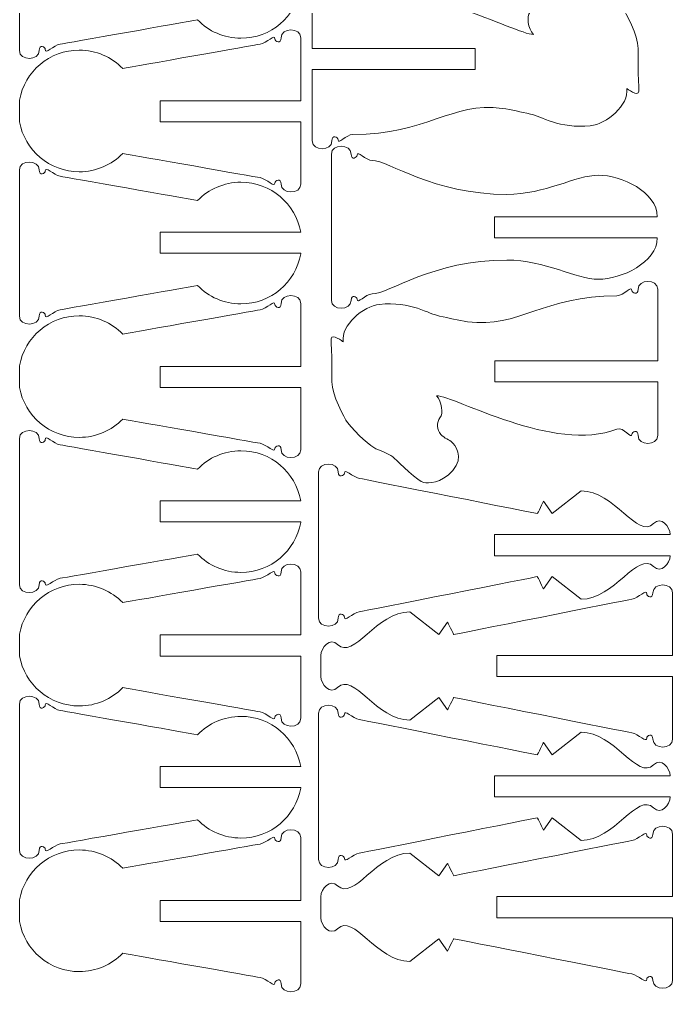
# Model space of a CAD drawing. Header units: millimetres. Extents: x -309 to 329, y -207 to 243.
# Drawn here: x 98.9 to 191.8, y -168.7 to -30.1 of the extents above; entities that cross this region are included whole.
import ezdxf

# ---------------------------------------------------------------- set-up
doc = ezdxf.new("R2010")
doc.units = ezdxf.units.MM
doc.header["$MEASUREMENT"] = 0
doc.layers.add('layer 1', color=7, linetype='Continuous')

msp = doc.modelspace()

# ---------------------------------------------------------------- linework, layer by layer
at = {"layer": 'layer 1', "lineweight": 9}
for points, knots in [([(98.8787, -34.557), (98.8787, -34.557), (98.8787, -13.7582), (98.8787, -13.7582), (98.8787, -13.7582), (98.8787, -12.2589), (101.6802, -12.2837), (101.6802, -13.7582), (101.6802, -13.7582), (101.6802, -14.7318), (102.5477, -14.2419), (102.5477, -13.9381), (102.5477, -13.9381), (102.5477, -13.134), (103.7156, -14.5065), (104.6754, -14.676), (104.6754, -14.676), (105.578, -14.8345), (122.3529, -17.7911), (124.205, -18.1156), (124.205, -18.1156), (125.7711, -16.5102), (127.9587, -15.5152), (130.3786, -15.5152), (130.3786, -15.5152), (134.6257, -15.5152), (138.1535, -18.5738), (138.8804, -22.6094), (138.8804, -22.6094), (138.8804, -22.6094), (118.8816, -22.6094), (118.8816, -22.6094), (118.8816, -22.6094), (118.8816, -22.6094), (118.8816, -25.6073), (118.8816, -25.6073), (118.8816, -25.6073), (118.8816, -25.6073), (138.8804, -25.6073), (138.8804, -25.6073), (138.8804, -25.6073), (138.8804, -25.6073), (138.8804, -25.7058), (138.8804, -25.7058), (138.8804, -25.7058), (138.1535, -29.7414), (134.6257, -32.8), (130.3786, -32.8), (130.3786, -32.8), (127.9587, -32.8), (125.7711, -31.8057), (124.205, -30.2003), (124.205, -30.2003), (122.3529, -30.5248), (105.578, -33.4814), (104.6713, -33.6399), (104.6713, -33.6399), (103.7156, -33.8094), (102.5477, -35.1812), (102.5477, -34.3771), (102.5477, -34.3771), (102.5477, -34.074), (101.6802, -33.5834), (101.6802, -34.557), (101.6802, -34.557), (101.6802, -36.0315), (98.8787, -36.0563), (98.8787, -34.557)], [0, 0, 0, 0, 0.05555556, 0.05555556, 0.05555556, 0.05555556, 0.11111111, 0.11111111, 0.11111111, 0.11111111, 0.16666667, 0.16666667, 0.16666667, 0.16666667, 0.22222222, 0.22222222, 0.22222222, 0.22222222, 0.27777778, 0.27777778, 0.27777778, 0.27777778, 0.33333333, 0.33333333, 0.33333333, 0.33333333, 0.38888889, 0.38888889, 0.38888889, 0.38888889, 0.44444444, 0.44444444, 0.44444444, 0.44444444, 0.5, 0.5, 0.5, 0.5, 0.55555556, 0.55555556, 0.55555556, 0.55555556, 0.61111111, 0.61111111, 0.61111111, 0.61111111, 0.66666667, 0.66666667, 0.66666667, 0.66666667, 0.72222222, 0.72222222, 0.72222222, 0.72222222, 0.77777778, 0.77777778, 0.77777778, 0.77777778, 0.83333333, 0.83333333, 0.83333333, 0.83333333, 0.88888889, 0.88888889, 0.88888889, 0.88888889, 1, 1, 1, 1]), ([(140.5171, -47.3979), (140.5171, -47.3979), (140.5171, -37.2452), (140.5171, -37.2452), (140.5171, -37.2452), (140.5171, -37.2452), (163.6909, -37.2452), (163.6909, -37.2452), (163.6909, -37.2452), (163.6909, -37.2452), (163.6909, -34.2466), (163.6909, -34.2466), (163.6909, -34.2466), (163.6909, -34.2466), (140.5171, -34.2466), (140.5171, -34.2466), (140.5171, -34.2466), (140.5171, -34.2466), (140.5171, -26.5985), (140.5171, -26.5985), (140.5171, -26.5985), (140.5171, -25.0991), (143.3146, -25.1233), (143.3146, -26.5985), (143.3146, -26.5985), (143.3146, -27.572), (144.1858, -27.0849), (144.1858, -26.7783), (144.1858, -26.7783), (144.1858, -25.9735), (145.3747, -27.8821), (146.3097, -27.5155), (146.3097, -27.5155), (155.2174, -24.0229), (169.3636, -32.2601), (171.9743, -32.2601), (171.9743, -32.2601), (171.1909, -31.4175), (170.9652, -29.6777), (171.4803, -29.1244), (171.4803, -29.1244), (171.9919, -28.5704), (171.9037, -27.3391), (171.378, -26.7748), (171.378, -26.7748), (170.856, -26.2064), (170.0799, -25.9666), (169.7729, -25.66), (169.7729, -25.66), (169.4659, -25.3527), (167.9101, -23.5502), (169.6706, -21.6237), (169.6706, -21.6237), (171.4345, -19.6979), (173.1136, -19.8213), (173.7909, -19.9239), (173.7909, -19.9239), (174.4648, -20.0259), (177.3752, -22.7703), (177.9292, -23.3635), (177.9292, -23.3635), (178.4793, -23.9595), (179.9363, -24.4322), (180.5926, -24.7181), (180.5926, -24.7181), (181.2489, -25.0034), (183.3938, -26.8169), (184.6144, -28.4464), (184.6144, -28.4464), (185.1115, -29.1134), (186.8616, -32.4152), (186.8616, -34.2466), (186.8616, -34.2466), (186.8616, -34.2466), (186.8616, -37.2452), (186.8616, -37.2452), (186.8616, -37.2452), (186.8616, -38.0389), (186.9884, -40.1025), (186.9708, -40.3354), (186.9708, -40.3354), (186.8967, -41.2029), (185.2493, -39.9296), (185.2493, -39.9296), (185.2493, -39.9296), (185.5773, -42.3074), (182.3954, -44.9953), (180.06, -45.2461), (180.06, -45.2461), (175.7102, -45.7187), (172.9513, -43.8529), (171.5475, -43.5738), (171.5475, -43.5738), (170.1432, -43.2955), (168.9261, -42.9599), (167.547, -42.7766), (167.547, -42.7766), (160.2727, -41.8168), (156.7873, -46.4808), (146.3097, -46.4808), (146.3097, -46.4808), (145.3079, -46.4808), (144.1858, -48.0221), (144.1858, -47.218), (144.1858, -47.218), (144.1858, -46.9114), (143.3146, -46.4243), (143.3146, -47.3979), (143.3146, -47.3979), (143.3146, -48.8724), (140.5171, -48.8972), (140.5171, -47.3979)], [0, 0, 0, 0, 0.03448276, 0.03448276, 0.03448276, 0.03448276, 0.06896552, 0.06896552, 0.06896552, 0.06896552, 0.10344828, 0.10344828, 0.10344828, 0.10344828, 0.13793103, 0.13793103, 0.13793103, 0.13793103, 0.17241379, 0.17241379, 0.17241379, 0.17241379, 0.20689655, 0.20689655, 0.20689655, 0.20689655, 0.24137931, 0.24137931, 0.24137931, 0.24137931, 0.27586207, 0.27586207, 0.27586207, 0.27586207, 0.31034483, 0.31034483, 0.31034483, 0.31034483, 0.34482759, 0.34482759, 0.34482759, 0.34482759, 0.37931034, 0.37931034, 0.37931034, 0.37931034, 0.4137931, 0.4137931, 0.4137931, 0.4137931, 0.44827586, 0.44827586, 0.44827586, 0.44827586, 0.48275862, 0.48275862, 0.48275862, 0.48275862, 0.51724138, 0.51724138, 0.51724138, 0.51724138, 0.55172414, 0.55172414, 0.55172414, 0.55172414, 0.5862069, 0.5862069, 0.5862069, 0.5862069, 0.62068966, 0.62068966, 0.62068966, 0.62068966, 0.65517241, 0.65517241, 0.65517241, 0.65517241, 0.68965517, 0.68965517, 0.68965517, 0.68965517, 0.72413793, 0.72413793, 0.72413793, 0.72413793, 0.75862069, 0.75862069, 0.75862069, 0.75862069, 0.79310345, 0.79310345, 0.79310345, 0.79310345, 0.82758621, 0.82758621, 0.82758621, 0.82758621, 0.86206897, 0.86206897, 0.86206897, 0.86206897, 0.89655172, 0.89655172, 0.89655172, 0.89655172, 0.93103448, 0.93103448, 0.93103448, 0.93103448, 1, 1, 1, 1]), ([(138.8804, -32.7345), (138.8804, -32.7345), (138.8804, -41.6849), (138.8804, -41.6849), (138.8804, -41.6849), (138.8804, -41.6849), (118.8782, -41.6849), (118.8782, -41.6849), (118.8782, -41.6849), (118.8782, -41.6849), (118.8782, -44.6835), (118.8782, -44.6835), (118.8782, -44.6835), (118.8782, -44.6835), (138.8804, -44.6835), (138.8804, -44.6835), (138.8804, -44.6835), (138.8804, -44.6835), (138.8804, -53.5346), (138.8804, -53.5346), (138.8804, -53.5346), (138.8804, -55.0339), (136.0795, -55.0091), (136.0795, -53.5346), (136.0795, -53.5346), (136.0795, -52.561), (135.2117, -53.0509), (135.2117, -53.3548), (135.2117, -53.3548), (135.2117, -54.1589), (134.0438, -52.7863), (133.0844, -52.6168), (133.0844, -52.6168), (132.1814, -52.4584), (115.4065, -49.5018), (113.5545, -49.1773), (113.5545, -49.1773), (111.9883, -50.7827), (109.801, -51.7776), (107.3808, -51.7776), (107.3808, -51.7776), (103.1334, -51.7776), (99.6056, -48.7191), (98.879, -44.6835), (98.879, -44.6835), (98.879, -44.6835), (98.879, -41.5856), (98.879, -41.5856), (98.879, -41.5856), (99.6056, -37.5501), (103.1334, -34.4915), (107.3808, -34.4915), (107.3808, -34.4915), (109.801, -34.4915), (111.9883, -35.4865), (113.5545, -37.0912), (113.5545, -37.0912), (115.4065, -36.7667), (132.1814, -33.8108), (133.0878, -33.6516), (133.0878, -33.6516), (134.0438, -33.4828), (135.2117, -32.1103), (135.2117, -32.9143), (135.2117, -32.9143), (135.2117, -33.2182), (136.0795, -33.7081), (136.0795, -32.7345), (136.0795, -32.7345), (136.0795, -31.26), (138.8804, -31.2352), (138.8804, -32.7345)], [0, 0, 0, 0, 0.05263158, 0.05263158, 0.05263158, 0.05263158, 0.10526316, 0.10526316, 0.10526316, 0.10526316, 0.15789474, 0.15789474, 0.15789474, 0.15789474, 0.21052632, 0.21052632, 0.21052632, 0.21052632, 0.26315789, 0.26315789, 0.26315789, 0.26315789, 0.31578947, 0.31578947, 0.31578947, 0.31578947, 0.36842105, 0.36842105, 0.36842105, 0.36842105, 0.42105263, 0.42105263, 0.42105263, 0.42105263, 0.47368421, 0.47368421, 0.47368421, 0.47368421, 0.52631579, 0.52631579, 0.52631579, 0.52631579, 0.57894737, 0.57894737, 0.57894737, 0.57894737, 0.63157895, 0.63157895, 0.63157895, 0.63157895, 0.68421053, 0.68421053, 0.68421053, 0.68421053, 0.73684211, 0.73684211, 0.73684211, 0.73684211, 0.78947368, 0.78947368, 0.78947368, 0.78947368, 0.84210526, 0.84210526, 0.84210526, 0.84210526, 0.89473684, 0.89473684, 0.89473684, 0.89473684, 1, 1, 1, 1]), ([(143.2439, -70.0601), (143.2439, -70.0601), (143.2439, -49.2606), (143.2439, -49.2606), (143.2439, -49.2606), (143.2439, -47.7613), (146.0414, -47.7861), (146.0414, -49.2606), (146.0414, -49.2606), (146.0414, -50.2342), (146.913, -49.7471), (146.913, -49.4405), (146.913, -49.4405), (146.913, -48.6364), (148.1336, -50.1777), (149.0365, -50.1777), (149.0365, -50.1777), (151.446, -50.1777), (157.609, -55.0002), (168.203, -55.0002), (168.203, -55.0002), (173.6145, -55.0002), (177.9994, -52.2661), (181.2309, -52.2661), (181.2309, -52.2661), (184.4307, -52.2661), (189.585, -54.6295), (189.585, -58.1614), (189.585, -58.1614), (189.585, -58.1614), (166.4143, -58.1614), (166.4143, -58.1614), (166.4143, -58.1614), (166.4143, -58.1614), (166.4143, -61.16), (166.4143, -61.16), (166.4143, -61.16), (166.4143, -61.16), (189.585, -61.16), (189.585, -61.16), (189.585, -61.16), (189.585, -64.6912), (184.4307, -67.0546), (181.2309, -67.0546), (181.2309, -67.0546), (177.9994, -67.0546), (173.6145, -64.3205), (168.203, -64.3205), (168.203, -64.3205), (157.609, -64.3205), (151.446, -69.143), (149.0365, -69.143), (149.0365, -69.143), (148.0347, -69.143), (146.913, -70.685), (146.913, -69.8802), (146.913, -69.8802), (146.913, -69.5736), (146.0414, -69.0865), (146.0414, -70.0601), (146.0414, -70.0601), (146.0414, -71.5352), (143.2439, -71.5594), (143.2439, -70.0601)], [0, 0, 0, 0, 0.05882353, 0.05882353, 0.05882353, 0.05882353, 0.11764706, 0.11764706, 0.11764706, 0.11764706, 0.17647059, 0.17647059, 0.17647059, 0.17647059, 0.23529412, 0.23529412, 0.23529412, 0.23529412, 0.29411765, 0.29411765, 0.29411765, 0.29411765, 0.35294118, 0.35294118, 0.35294118, 0.35294118, 0.41176471, 0.41176471, 0.41176471, 0.41176471, 0.47058824, 0.47058824, 0.47058824, 0.47058824, 0.52941176, 0.52941176, 0.52941176, 0.52941176, 0.58823529, 0.58823529, 0.58823529, 0.58823529, 0.64705882, 0.64705882, 0.64705882, 0.64705882, 0.70588235, 0.70588235, 0.70588235, 0.70588235, 0.76470588, 0.76470588, 0.76470588, 0.76470588, 0.82352941, 0.82352941, 0.82352941, 0.82352941, 0.88235294, 0.88235294, 0.88235294, 0.88235294, 1, 1, 1, 1]), ([(98.8787, -72.3076), (98.8787, -72.3076), (98.8787, -51.5089), (98.8787, -51.5089), (98.8787, -51.5089), (98.8787, -50.0096), (101.6802, -50.0337), (101.6802, -51.5089), (101.6802, -51.5089), (101.6802, -52.4825), (102.5477, -51.9919), (102.5477, -51.6887), (102.5477, -51.6887), (102.5477, -50.884), (103.7156, -52.2565), (104.6754, -52.426), (104.6754, -52.426), (105.578, -52.5845), (122.3529, -55.541), (124.205, -55.8656), (124.205, -55.8656), (125.7711, -54.2602), (127.9587, -53.2652), (130.3786, -53.2652), (130.3786, -53.2652), (134.6257, -53.2652), (138.1535, -56.3238), (138.8804, -60.36), (138.8804, -60.36), (138.8804, -60.36), (118.8816, -60.36), (118.8816, -60.36), (118.8816, -60.36), (118.8816, -60.36), (118.8816, -63.3573), (118.8816, -63.3573), (118.8816, -63.3573), (118.8816, -63.3573), (138.8804, -63.3573), (138.8804, -63.3573), (138.8804, -63.3573), (138.8804, -63.3573), (138.8804, -63.4565), (138.8804, -63.4565), (138.8804, -63.4565), (138.1535, -67.4921), (134.6257, -70.5506), (130.3786, -70.5506), (130.3786, -70.5506), (127.9587, -70.5506), (125.7711, -69.5557), (124.205, -67.951), (124.205, -67.951), (122.3529, -68.2755), (105.578, -71.2314), (104.6713, -71.3905), (104.6713, -71.3905), (103.7156, -71.5594), (102.5477, -72.9319), (102.5477, -72.1278), (102.5477, -72.1278), (102.5477, -71.8239), (101.6802, -71.334), (101.6802, -72.3076), (101.6802, -72.3076), (101.6802, -73.7821), (98.8787, -73.8069), (98.8787, -72.3076)], [0, 0, 0, 0, 0.05555556, 0.05555556, 0.05555556, 0.05555556, 0.11111111, 0.11111111, 0.11111111, 0.11111111, 0.16666667, 0.16666667, 0.16666667, 0.16666667, 0.22222222, 0.22222222, 0.22222222, 0.22222222, 0.27777778, 0.27777778, 0.27777778, 0.27777778, 0.33333333, 0.33333333, 0.33333333, 0.33333333, 0.38888889, 0.38888889, 0.38888889, 0.38888889, 0.44444444, 0.44444444, 0.44444444, 0.44444444, 0.5, 0.5, 0.5, 0.5, 0.55555556, 0.55555556, 0.55555556, 0.55555556, 0.61111111, 0.61111111, 0.61111111, 0.61111111, 0.66666667, 0.66666667, 0.66666667, 0.66666667, 0.72222222, 0.72222222, 0.72222222, 0.72222222, 0.77777778, 0.77777778, 0.77777778, 0.77777778, 0.83333333, 0.83333333, 0.83333333, 0.83333333, 0.88888889, 0.88888889, 0.88888889, 0.88888889, 1, 1, 1, 1]), ([(189.6421, -68.4726), (189.6421, -68.4726), (189.6421, -78.6252), (189.6421, -78.6252), (189.6421, -78.6252), (189.6421, -78.6252), (166.4684, -78.6252), (166.4684, -78.6252), (166.4684, -78.6252), (166.4684, -78.6252), (166.4684, -81.6239), (166.4684, -81.6239), (166.4684, -81.6239), (166.4684, -81.6239), (189.6421, -81.6239), (189.6421, -81.6239), (189.6421, -81.6239), (189.6421, -81.6239), (189.6421, -89.272), (189.6421, -89.272), (189.6421, -89.272), (189.6421, -90.7713), (186.8447, -90.7465), (186.8447, -89.272), (186.8447, -89.272), (186.8447, -88.2984), (185.9735, -88.7855), (185.9735, -89.0921), (185.9735, -89.0921), (185.9735, -89.8962), (184.7846, -87.9876), (183.8496, -88.3549), (183.8496, -88.3549), (174.9419, -91.8475), (160.7957, -83.6103), (158.185, -83.6103), (158.185, -83.6103), (158.9684, -84.453), (159.194, -86.1921), (158.679, -86.746), (158.679, -86.746), (158.1674, -87.3), (158.2556, -88.5313), (158.7813, -89.0956), (158.7813, -89.0956), (159.3033, -89.6633), (160.0794, -89.9038), (160.3864, -90.2104), (160.3864, -90.2104), (160.6933, -90.5177), (162.2492, -92.3202), (160.4887, -94.246), (160.4887, -94.246), (158.7248, -96.1725), (157.0457, -96.0492), (156.3684, -95.9465), (156.3684, -95.9465), (155.6945, -95.8445), (152.7841, -93.0995), (152.2301, -92.5069), (152.2301, -92.5069), (151.6799, -91.9109), (150.223, -91.4382), (149.5667, -91.1523), (149.5667, -91.1523), (148.9104, -90.8664), (146.7655, -89.0536), (145.5449, -87.4233), (145.5449, -87.4233), (145.0478, -86.7571), (143.2977, -83.4546), (143.2977, -81.6239), (143.2977, -81.6239), (143.2977, -81.6239), (143.2977, -78.6252), (143.2977, -78.6252), (143.2977, -78.6252), (143.2977, -77.8315), (143.1709, -75.7679), (143.1885, -75.535), (143.1885, -75.535), (143.2625, -74.6668), (144.91, -75.9408), (144.91, -75.9408), (144.91, -75.9408), (144.582, -73.563), (147.7639, -70.8745), (150.0993, -70.6244), (150.0993, -70.6244), (154.4491, -70.1517), (157.2079, -72.0176), (158.6118, -72.2966), (158.6118, -72.2966), (160.016, -72.575), (161.2332, -72.9105), (162.6123, -73.0938), (162.6123, -73.0938), (169.8866, -74.0529), (173.372, -69.3896), (183.8496, -69.3896), (183.8496, -69.3896), (184.8514, -69.3896), (185.9735, -67.8476), (185.9735, -68.6524), (185.9735, -68.6524), (185.9735, -68.959), (186.8447, -69.4461), (186.8447, -68.4726), (186.8447, -68.4726), (186.8447, -66.9974), (189.6421, -66.9732), (189.6421, -68.4726)], [0, 0, 0, 0, 0.03448276, 0.03448276, 0.03448276, 0.03448276, 0.06896552, 0.06896552, 0.06896552, 0.06896552, 0.10344828, 0.10344828, 0.10344828, 0.10344828, 0.13793103, 0.13793103, 0.13793103, 0.13793103, 0.17241379, 0.17241379, 0.17241379, 0.17241379, 0.20689655, 0.20689655, 0.20689655, 0.20689655, 0.24137931, 0.24137931, 0.24137931, 0.24137931, 0.27586207, 0.27586207, 0.27586207, 0.27586207, 0.31034483, 0.31034483, 0.31034483, 0.31034483, 0.34482759, 0.34482759, 0.34482759, 0.34482759, 0.37931034, 0.37931034, 0.37931034, 0.37931034, 0.4137931, 0.4137931, 0.4137931, 0.4137931, 0.44827586, 0.44827586, 0.44827586, 0.44827586, 0.48275862, 0.48275862, 0.48275862, 0.48275862, 0.51724138, 0.51724138, 0.51724138, 0.51724138, 0.55172414, 0.55172414, 0.55172414, 0.55172414, 0.5862069, 0.5862069, 0.5862069, 0.5862069, 0.62068966, 0.62068966, 0.62068966, 0.62068966, 0.65517241, 0.65517241, 0.65517241, 0.65517241, 0.68965517, 0.68965517, 0.68965517, 0.68965517, 0.72413793, 0.72413793, 0.72413793, 0.72413793, 0.75862069, 0.75862069, 0.75862069, 0.75862069, 0.79310345, 0.79310345, 0.79310345, 0.79310345, 0.82758621, 0.82758621, 0.82758621, 0.82758621, 0.86206897, 0.86206897, 0.86206897, 0.86206897, 0.89655172, 0.89655172, 0.89655172, 0.89655172, 0.93103448, 0.93103448, 0.93103448, 0.93103448, 1, 1, 1, 1]), ([(138.8804, -70.4852), (138.8804, -70.4852), (138.8804, -79.4348), (138.8804, -79.4348), (138.8804, -79.4348), (138.8804, -79.4348), (118.8782, -79.4348), (118.8782, -79.4348), (118.8782, -79.4348), (118.8782, -79.4348), (118.8782, -82.4335), (118.8782, -82.4335), (118.8782, -82.4335), (118.8782, -82.4335), (138.8804, -82.4335), (138.8804, -82.4335), (138.8804, -82.4335), (138.8804, -82.4335), (138.8804, -91.2846), (138.8804, -91.2846), (138.8804, -91.2846), (138.8804, -92.7839), (136.0795, -92.7598), (136.0795, -91.2846), (136.0795, -91.2846), (136.0795, -90.311), (135.2117, -90.8016), (135.2117, -91.1048), (135.2117, -91.1048), (135.2117, -91.9095), (134.0438, -90.537), (133.0844, -90.3675), (133.0844, -90.3675), (132.1814, -90.209), (115.4065, -87.2525), (113.5545, -86.9279), (113.5545, -86.9279), (111.9883, -88.5333), (109.801, -89.5283), (107.3808, -89.5283), (107.3808, -89.5283), (103.1334, -89.5283), (99.6056, -86.4697), (98.879, -82.4335), (98.879, -82.4335), (98.879, -82.4335), (98.879, -79.3363), (98.879, -79.3363), (98.879, -79.3363), (99.6056, -75.3007), (103.1334, -72.2422), (107.3808, -72.2422), (107.3808, -72.2422), (109.801, -72.2422), (111.9883, -73.2364), (113.5545, -74.8418), (113.5545, -74.8418), (115.4065, -74.5173), (132.1814, -71.5607), (133.0878, -71.4023), (133.0878, -71.4023), (134.0438, -71.2328), (135.2117, -69.8609), (135.2117, -70.665), (135.2117, -70.665), (135.2117, -70.9682), (136.0795, -71.4588), (136.0795, -70.4852), (136.0795, -70.4852), (136.0795, -69.0107), (138.8804, -68.9859), (138.8804, -70.4852)], [0, 0, 0, 0, 0.05263158, 0.05263158, 0.05263158, 0.05263158, 0.10526316, 0.10526316, 0.10526316, 0.10526316, 0.15789474, 0.15789474, 0.15789474, 0.15789474, 0.21052632, 0.21052632, 0.21052632, 0.21052632, 0.26315789, 0.26315789, 0.26315789, 0.26315789, 0.31578947, 0.31578947, 0.31578947, 0.31578947, 0.36842105, 0.36842105, 0.36842105, 0.36842105, 0.42105263, 0.42105263, 0.42105263, 0.42105263, 0.47368421, 0.47368421, 0.47368421, 0.47368421, 0.52631579, 0.52631579, 0.52631579, 0.52631579, 0.57894737, 0.57894737, 0.57894737, 0.57894737, 0.63157895, 0.63157895, 0.63157895, 0.63157895, 0.68421053, 0.68421053, 0.68421053, 0.68421053, 0.73684211, 0.73684211, 0.73684211, 0.73684211, 0.78947368, 0.78947368, 0.78947368, 0.78947368, 0.84210526, 0.84210526, 0.84210526, 0.84210526, 0.89473684, 0.89473684, 0.89473684, 0.89473684, 1, 1, 1, 1]), ([(98.8787, -110.4721), (98.8787, -110.4721), (98.8787, -89.6733), (98.8787, -89.6733), (98.8787, -89.6733), (98.8787, -88.174), (101.6802, -88.1985), (101.6802, -89.6733), (101.6802, -89.6733), (101.6802, -90.6469), (102.5477, -90.1567), (102.5477, -89.8532), (102.5477, -89.8532), (102.5477, -89.0487), (103.7156, -90.4213), (104.6754, -90.5908), (104.6754, -90.5908), (105.578, -90.7492), (122.3529, -93.7058), (124.205, -94.0303), (124.205, -94.0303), (125.7711, -92.4249), (127.9587, -91.43), (130.3786, -91.43), (130.3786, -91.43), (134.6257, -91.43), (138.1535, -94.4885), (138.8804, -98.5245), (138.8804, -98.5245), (138.8804, -98.5245), (118.8816, -98.5245), (118.8816, -98.5245), (118.8816, -98.5245), (118.8816, -98.5245), (118.8816, -101.522), (118.8816, -101.522), (118.8816, -101.522), (118.8816, -101.522), (138.8804, -101.522), (138.8804, -101.522), (138.8804, -101.522), (138.8804, -101.522), (138.8804, -101.6209), (138.8804, -101.6209), (138.8804, -101.6209), (138.1535, -105.6565), (134.6257, -108.7151), (130.3786, -108.7151), (130.3786, -108.7151), (127.9587, -108.7151), (125.7711, -107.7205), (124.205, -106.1154), (124.205, -106.1154), (122.3529, -106.4399), (105.578, -109.3962), (104.6713, -109.555), (104.6713, -109.555), (103.7156, -109.7241), (102.5477, -111.0963), (102.5477, -110.2922), (102.5477, -110.2922), (102.5477, -109.9887), (101.6802, -109.4985), (101.6802, -110.4721), (101.6802, -110.4721), (101.6802, -111.9466), (98.8787, -111.9714), (98.8787, -110.4721)], [0, 0, 0, 0, 0.05555556, 0.05555556, 0.05555556, 0.05555556, 0.11111111, 0.11111111, 0.11111111, 0.11111111, 0.16666667, 0.16666667, 0.16666667, 0.16666667, 0.22222222, 0.22222222, 0.22222222, 0.22222222, 0.27777778, 0.27777778, 0.27777778, 0.27777778, 0.33333333, 0.33333333, 0.33333333, 0.33333333, 0.38888889, 0.38888889, 0.38888889, 0.38888889, 0.44444444, 0.44444444, 0.44444444, 0.44444444, 0.5, 0.5, 0.5, 0.5, 0.55555556, 0.55555556, 0.55555556, 0.55555556, 0.61111111, 0.61111111, 0.61111111, 0.61111111, 0.66666667, 0.66666667, 0.66666667, 0.66666667, 0.72222222, 0.72222222, 0.72222222, 0.72222222, 0.77777778, 0.77777778, 0.77777778, 0.77777778, 0.83333333, 0.83333333, 0.83333333, 0.83333333, 0.88888889, 0.88888889, 0.88888889, 0.88888889, 1, 1, 1, 1]), ([(141.4153, -115.2325), (141.4153, -115.2325), (141.4153, -94.4331), (141.4153, -94.4331), (141.4153, -94.4331), (141.4153, -92.9338), (144.2127, -92.9586), (144.2127, -94.4331), (144.2127, -94.4331), (144.2127, -95.4067), (145.0843, -94.9195), (145.0843, -94.6129), (145.0843, -94.6129), (145.0843, -93.8088), (146.2481, -95.1807), (147.2079, -95.3502), (147.2079, -95.3502), (148.1635, -95.5197), (172.5335, -100.36), (172.5335, -100.36), (172.5335, -100.36), (172.5335, -100.36), (173.412, -98.5961), (173.4154, -98.5961), (173.4154, -98.5961), (173.4154, -98.5961), (174.6501, -100.36), (174.6501, -100.36), (174.6501, -100.36), (174.6501, -100.36), (178.767, -97.132), (178.767, -97.132), (178.767, -97.132), (183.4696, -97.132), (186.7968, -104.0215), (189.0403, -101.778), (189.0403, -101.778), (190.12, -100.6983), (191.4181, -102.2155), (191.4181, -103.3338), (191.4181, -103.3338), (191.4181, -103.3338), (166.4198, -103.3338), (166.4198, -103.3338), (166.4198, -103.3338), (166.4198, -103.3338), (166.4198, -106.3359), (166.4198, -106.3359), (166.4198, -106.3359), (166.4198, -106.3359), (191.4181, -106.3359), (191.4181, -106.3359), (191.4181, -106.3359), (191.4146, -107.4542), (190.12, -108.9672), (189.0403, -107.8841), (189.0403, -107.8841), (186.7968, -105.6407), (183.4696, -112.5343), (178.767, -112.5343), (178.767, -112.5343), (178.767, -112.5343), (174.6501, -109.3028), (174.6501, -109.3028), (174.6501, -109.3028), (174.6501, -109.3028), (173.4154, -111.0667), (173.4154, -111.0667), (173.4154, -111.0667), (173.412, -111.0667), (172.5335, -109.3028), (172.5335, -109.3028), (172.5335, -109.3028), (172.5335, -109.3028), (148.1635, -114.1459), (147.2079, -114.3154), (147.2079, -114.3154), (146.2481, -114.4849), (145.0843, -115.8571), (145.0843, -115.0527), (145.0843, -115.0527), (145.0843, -114.746), (144.2127, -114.2589), (144.2127, -115.2325), (144.2127, -115.2325), (144.2127, -116.7073), (141.4153, -116.7318), (141.4153, -115.2325)], [0, 0, 0, 0, 0.04347826, 0.04347826, 0.04347826, 0.04347826, 0.08695652, 0.08695652, 0.08695652, 0.08695652, 0.13043478, 0.13043478, 0.13043478, 0.13043478, 0.17391304, 0.17391304, 0.17391304, 0.17391304, 0.2173913, 0.2173913, 0.2173913, 0.2173913, 0.26086957, 0.26086957, 0.26086957, 0.26086957, 0.30434783, 0.30434783, 0.30434783, 0.30434783, 0.34782609, 0.34782609, 0.34782609, 0.34782609, 0.39130435, 0.39130435, 0.39130435, 0.39130435, 0.43478261, 0.43478261, 0.43478261, 0.43478261, 0.47826087, 0.47826087, 0.47826087, 0.47826087, 0.52173913, 0.52173913, 0.52173913, 0.52173913, 0.56521739, 0.56521739, 0.56521739, 0.56521739, 0.60869565, 0.60869565, 0.60869565, 0.60869565, 0.65217391, 0.65217391, 0.65217391, 0.65217391, 0.69565217, 0.69565217, 0.69565217, 0.69565217, 0.73913043, 0.73913043, 0.73913043, 0.73913043, 0.7826087, 0.7826087, 0.7826087, 0.7826087, 0.82608696, 0.82608696, 0.82608696, 0.82608696, 0.86956522, 0.86956522, 0.86956522, 0.86956522, 0.91304348, 0.91304348, 0.91304348, 0.91304348, 1, 1, 1, 1]), ([(138.8804, -108.6496), (138.8804, -108.6496), (138.8804, -117.5996), (138.8804, -117.5996), (138.8804, -117.5996), (138.8804, -117.5996), (118.8782, -117.5996), (118.8782, -117.5996), (118.8782, -117.5996), (118.8782, -117.5996), (118.8782, -120.5982), (118.8782, -120.5982), (118.8782, -120.5982), (118.8782, -120.5982), (138.8804, -120.5982), (138.8804, -120.5982), (138.8804, -120.5982), (138.8804, -120.5982), (138.8804, -129.4494), (138.8804, -129.4494), (138.8804, -129.4494), (138.8804, -130.9487), (136.0795, -130.9242), (136.0795, -129.4494), (136.0795, -129.4494), (136.0795, -128.4758), (135.2117, -128.966), (135.2117, -129.2695), (135.2117, -129.2695), (135.2117, -130.074), (134.0438, -128.7014), (133.0844, -128.5319), (133.0844, -128.5319), (132.1814, -128.3735), (115.4065, -125.4169), (113.5545, -125.0924), (113.5545, -125.0924), (111.9883, -126.6978), (109.801, -127.6927), (107.3808, -127.6927), (107.3808, -127.6927), (103.1334, -127.6927), (99.6056, -124.6342), (98.879, -120.5982), (98.879, -120.5982), (98.879, -120.5982), (98.879, -117.5007), (98.879, -117.5007), (98.879, -117.5007), (99.6056, -113.4652), (103.1334, -110.4066), (107.3808, -110.4066), (107.3808, -110.4066), (109.801, -110.4066), (111.9883, -111.4012), (113.5545, -113.0063), (113.5545, -113.0063), (115.4065, -112.6817), (132.1814, -109.7255), (133.0878, -109.5667), (133.0878, -109.5667), (134.0438, -109.3975), (135.2117, -108.0253), (135.2117, -108.8294), (135.2117, -108.8294), (135.2117, -109.1329), (136.0795, -109.6232), (136.0795, -108.6496), (136.0795, -108.6496), (136.0795, -107.1751), (138.8804, -107.1503), (138.8804, -108.6496)], [0, 0, 0, 0, 0.05263158, 0.05263158, 0.05263158, 0.05263158, 0.10526316, 0.10526316, 0.10526316, 0.10526316, 0.15789474, 0.15789474, 0.15789474, 0.15789474, 0.21052632, 0.21052632, 0.21052632, 0.21052632, 0.26315789, 0.26315789, 0.26315789, 0.26315789, 0.31578947, 0.31578947, 0.31578947, 0.31578947, 0.36842105, 0.36842105, 0.36842105, 0.36842105, 0.42105263, 0.42105263, 0.42105263, 0.42105263, 0.47368421, 0.47368421, 0.47368421, 0.47368421, 0.52631579, 0.52631579, 0.52631579, 0.52631579, 0.57894737, 0.57894737, 0.57894737, 0.57894737, 0.63157895, 0.63157895, 0.63157895, 0.63157895, 0.68421053, 0.68421053, 0.68421053, 0.68421053, 0.73684211, 0.73684211, 0.73684211, 0.73684211, 0.78947368, 0.78947368, 0.78947368, 0.78947368, 0.84210526, 0.84210526, 0.84210526, 0.84210526, 0.89473684, 0.89473684, 0.89473684, 0.89473684, 1, 1, 1, 1]), ([(191.7509, -111.6141), (191.7509, -111.6141), (191.7509, -120.5107), (191.7509, -120.5107), (191.7509, -120.5107), (191.7509, -120.5107), (166.7491, -120.5107), (166.7491, -120.5107), (166.7491, -120.5107), (166.7491, -120.5107), (166.7491, -123.5131), (166.7491, -123.5131), (166.7491, -123.5131), (166.7491, -123.5131), (191.7509, -123.5131), (191.7509, -123.5131), (191.7509, -123.5131), (191.7509, -123.5131), (191.7509, -132.4135), (191.7509, -132.4135), (191.7509, -132.4135), (191.7509, -133.9128), (188.9535, -133.888), (188.9535, -132.4135), (188.9535, -132.4135), (188.9535, -131.4399), (188.0819, -131.9271), (188.0819, -132.2337), (188.0819, -132.2337), (188.0819, -133.0381), (186.9181, -131.6659), (185.9583, -131.4964), (185.9583, -131.4964), (185.0019, -131.3269), (160.632, -126.4869), (160.632, -126.4869), (160.632, -126.4869), (160.632, -126.4869), (159.7542, -128.2508), (159.7501, -128.2508), (159.7501, -128.2508), (159.7501, -128.2508), (158.5154, -126.4869), (158.5154, -126.4869), (158.5154, -126.4869), (158.5154, -126.4869), (154.3985, -129.715), (154.3985, -129.715), (154.3985, -129.715), (149.6959, -129.715), (146.3693, -122.8251), (144.1259, -125.0686), (144.1259, -125.0686), (143.0462, -126.1483), (141.7481, -124.6314), (141.7481, -123.5131), (141.7481, -123.5131), (141.7481, -123.5131), (141.7481, -120.5145), (141.7481, -120.5145), (141.7481, -120.5145), (141.7481, -119.3962), (143.0462, -117.8794), (144.1259, -118.9625), (144.1259, -118.9625), (146.3693, -121.2059), (149.6959, -114.3126), (154.3985, -114.3126), (154.3985, -114.3126), (154.3985, -114.3126), (158.5154, -117.5441), (158.5154, -117.5441), (158.5154, -117.5441), (158.5154, -117.5441), (159.7501, -115.7803), (159.7501, -115.7803), (159.7501, -115.7803), (159.7542, -115.7803), (160.632, -117.5441), (160.632, -117.5441), (160.632, -117.5441), (160.632, -117.5441), (185.0019, -112.7007), (185.9583, -112.5312), (185.9583, -112.5312), (186.9181, -112.3617), (188.0819, -110.9895), (188.0819, -111.7939), (188.0819, -111.7939), (188.0819, -112.1006), (188.9535, -112.5877), (188.9535, -111.6141), (188.9535, -111.6141), (188.9535, -110.1393), (191.7509, -110.1148), (191.7509, -111.6141)], [0, 0, 0, 0, 0.04, 0.04, 0.04, 0.04, 0.08, 0.08, 0.08, 0.08, 0.12, 0.12, 0.12, 0.12, 0.16, 0.16, 0.16, 0.16, 0.2, 0.2, 0.2, 0.2, 0.24, 0.24, 0.24, 0.24, 0.28, 0.28, 0.28, 0.28, 0.32, 0.32, 0.32, 0.32, 0.36, 0.36, 0.36, 0.36, 0.4, 0.4, 0.4, 0.4, 0.44, 0.44, 0.44, 0.44, 0.48, 0.48, 0.48, 0.48, 0.52, 0.52, 0.52, 0.52, 0.56, 0.56, 0.56, 0.56, 0.6, 0.6, 0.6, 0.6, 0.64, 0.64, 0.64, 0.64, 0.68, 0.68, 0.68, 0.68, 0.72, 0.72, 0.72, 0.72, 0.76, 0.76, 0.76, 0.76, 0.8, 0.8, 0.8, 0.8, 0.84, 0.84, 0.84, 0.84, 0.88, 0.88, 0.88, 0.88, 0.92, 0.92, 0.92, 0.92, 1, 1, 1, 1]), ([(98.8787, -148.2224), (98.8787, -148.2224), (98.8787, -127.4236), (98.8787, -127.4236), (98.8787, -127.4236), (98.8787, -125.9243), (101.6802, -125.9488), (101.6802, -127.4236), (101.6802, -127.4236), (101.6802, -128.3972), (102.5477, -127.907), (102.5477, -127.6035), (102.5477, -127.6035), (102.5477, -126.7991), (103.7156, -128.1716), (104.6754, -128.3411), (104.6754, -128.3411), (105.578, -128.4996), (122.3529, -131.4561), (124.205, -131.7807), (124.205, -131.7807), (125.7711, -130.1752), (127.9587, -129.1803), (130.3786, -129.1803), (130.3786, -129.1803), (134.6257, -129.1803), (138.1535, -132.2389), (138.8804, -136.2748), (138.8804, -136.2748), (138.8804, -136.2748), (118.8816, -136.2748), (118.8816, -136.2748), (118.8816, -136.2748), (118.8816, -136.2748), (118.8816, -139.2724), (118.8816, -139.2724), (118.8816, -139.2724), (118.8816, -139.2724), (138.8804, -139.2724), (138.8804, -139.2724), (138.8804, -139.2724), (138.8804, -139.2724), (138.8804, -139.3712), (138.8804, -139.3712), (138.8804, -139.3712), (138.1535, -143.4068), (134.6257, -146.4654), (130.3786, -146.4654), (130.3786, -146.4654), (127.9587, -146.4654), (125.7711, -145.4708), (124.205, -143.8657), (124.205, -143.8657), (122.3529, -144.1902), (105.578, -147.1465), (104.6713, -147.3053), (104.6713, -147.3053), (103.7156, -147.4744), (102.5477, -148.8466), (102.5477, -148.0425), (102.5477, -148.0425), (102.5477, -147.739), (101.6802, -147.2488), (101.6802, -148.2224), (101.6802, -148.2224), (101.6802, -149.6969), (98.8787, -149.7217), (98.8787, -148.2224)], [0, 0, 0, 0, 0.05555556, 0.05555556, 0.05555556, 0.05555556, 0.11111111, 0.11111111, 0.11111111, 0.11111111, 0.16666667, 0.16666667, 0.16666667, 0.16666667, 0.22222222, 0.22222222, 0.22222222, 0.22222222, 0.27777778, 0.27777778, 0.27777778, 0.27777778, 0.33333333, 0.33333333, 0.33333333, 0.33333333, 0.38888889, 0.38888889, 0.38888889, 0.38888889, 0.44444444, 0.44444444, 0.44444444, 0.44444444, 0.5, 0.5, 0.5, 0.5, 0.55555556, 0.55555556, 0.55555556, 0.55555556, 0.61111111, 0.61111111, 0.61111111, 0.61111111, 0.66666667, 0.66666667, 0.66666667, 0.66666667, 0.72222222, 0.72222222, 0.72222222, 0.72222222, 0.77777778, 0.77777778, 0.77777778, 0.77777778, 0.83333333, 0.83333333, 0.83333333, 0.83333333, 0.88888889, 0.88888889, 0.88888889, 0.88888889, 1, 1, 1, 1]), ([(141.4153, -149.5153), (141.4153, -149.5153), (141.4153, -128.7159), (141.4153, -128.7159), (141.4153, -128.7159), (141.4153, -127.2166), (144.2127, -127.2414), (144.2127, -128.7159), (144.2127, -128.7159), (144.2127, -129.6895), (145.0843, -129.2024), (145.0843, -128.8957), (145.0843, -128.8957), (145.0843, -128.0913), (146.2481, -129.4635), (147.2079, -129.633), (147.2079, -129.633), (148.1635, -129.8025), (172.5335, -134.6425), (172.5335, -134.6425), (172.5335, -134.6425), (172.5335, -134.6425), (173.412, -132.8786), (173.4154, -132.8786), (173.4154, -132.8786), (173.4154, -132.8786), (174.6501, -134.6425), (174.6501, -134.6425), (174.6501, -134.6425), (174.6501, -134.6425), (178.767, -131.4144), (178.767, -131.4144), (178.767, -131.4144), (183.4696, -131.4144), (186.7968, -138.3043), (189.0403, -136.0608), (189.0403, -136.0608), (190.12, -134.9812), (191.4181, -136.498), (191.4181, -137.6163), (191.4181, -137.6163), (191.4181, -137.6163), (166.4198, -137.6163), (166.4198, -137.6163), (166.4198, -137.6163), (166.4198, -137.6163), (166.4198, -140.6187), (166.4198, -140.6187), (166.4198, -140.6187), (166.4198, -140.6187), (191.4181, -140.6187), (191.4181, -140.6187), (191.4181, -140.6187), (191.4146, -141.737), (190.12, -143.2501), (189.0403, -142.1669), (189.0403, -142.1669), (186.7968, -139.9235), (183.4696, -146.8168), (178.767, -146.8168), (178.767, -146.8168), (178.767, -146.8168), (174.6501, -143.5853), (174.6501, -143.5853), (174.6501, -143.5853), (174.6501, -143.5853), (173.4154, -145.3492), (173.4154, -145.3492), (173.4154, -145.3492), (173.412, -145.3492), (172.5335, -143.5853), (172.5335, -143.5853), (172.5335, -143.5853), (172.5335, -143.5853), (148.1635, -148.4287), (147.2079, -148.5982), (147.2079, -148.5982), (146.2481, -148.7677), (145.0843, -150.1396), (145.0843, -149.3355), (145.0843, -149.3355), (145.0843, -149.0289), (144.2127, -148.5417), (144.2127, -149.5153), (144.2127, -149.5153), (144.2127, -150.9898), (141.4153, -151.0146), (141.4153, -149.5153)], [0, 0, 0, 0, 0.04347826, 0.04347826, 0.04347826, 0.04347826, 0.08695652, 0.08695652, 0.08695652, 0.08695652, 0.13043478, 0.13043478, 0.13043478, 0.13043478, 0.17391304, 0.17391304, 0.17391304, 0.17391304, 0.2173913, 0.2173913, 0.2173913, 0.2173913, 0.26086957, 0.26086957, 0.26086957, 0.26086957, 0.30434783, 0.30434783, 0.30434783, 0.30434783, 0.34782609, 0.34782609, 0.34782609, 0.34782609, 0.39130435, 0.39130435, 0.39130435, 0.39130435, 0.43478261, 0.43478261, 0.43478261, 0.43478261, 0.47826087, 0.47826087, 0.47826087, 0.47826087, 0.52173913, 0.52173913, 0.52173913, 0.52173913, 0.56521739, 0.56521739, 0.56521739, 0.56521739, 0.60869565, 0.60869565, 0.60869565, 0.60869565, 0.65217391, 0.65217391, 0.65217391, 0.65217391, 0.69565217, 0.69565217, 0.69565217, 0.69565217, 0.73913043, 0.73913043, 0.73913043, 0.73913043, 0.7826087, 0.7826087, 0.7826087, 0.7826087, 0.82608696, 0.82608696, 0.82608696, 0.82608696, 0.86956522, 0.86956522, 0.86956522, 0.86956522, 0.91304348, 0.91304348, 0.91304348, 0.91304348, 1, 1, 1, 1]), ([(138.8804, -146.3999), (138.8804, -146.3999), (138.8804, -155.3499), (138.8804, -155.3499), (138.8804, -155.3499), (138.8804, -155.3499), (118.8782, -155.3499), (118.8782, -155.3499), (118.8782, -155.3499), (118.8782, -155.3499), (118.8782, -158.3485), (118.8782, -158.3485), (118.8782, -158.3485), (118.8782, -158.3485), (138.8804, -158.3485), (138.8804, -158.3485), (138.8804, -158.3485), (138.8804, -158.3485), (138.8804, -167.1997), (138.8804, -167.1997), (138.8804, -167.1997), (138.8804, -168.699), (136.0795, -168.6745), (136.0795, -167.1997), (136.0795, -167.1997), (136.0795, -166.2261), (135.2117, -166.7163), (135.2117, -167.0199), (135.2117, -167.0199), (135.2117, -167.8243), (134.0438, -166.4518), (133.0844, -166.2823), (133.0844, -166.2823), (132.1814, -166.1238), (115.4065, -163.1672), (113.5545, -162.8427), (113.5545, -162.8427), (111.9883, -164.4481), (109.801, -165.443), (107.3808, -165.443), (107.3808, -165.443), (103.1334, -165.443), (99.6056, -162.3845), (98.879, -158.3485), (98.879, -158.3485), (98.879, -158.3485), (98.879, -155.2511), (98.879, -155.2511), (98.879, -155.2511), (99.6056, -151.2155), (103.1334, -148.1569), (107.3808, -148.1569), (107.3808, -148.1569), (109.801, -148.1569), (111.9883, -149.1515), (113.5545, -150.7566), (113.5545, -150.7566), (115.4065, -150.4321), (132.1814, -147.4758), (133.0878, -147.317), (133.0878, -147.317), (134.0438, -147.1479), (135.2117, -145.7757), (135.2117, -146.5798), (135.2117, -146.5798), (135.2117, -146.8833), (136.0795, -147.3735), (136.0795, -146.3999), (136.0795, -146.3999), (136.0795, -144.9254), (138.8804, -144.9006), (138.8804, -146.3999)], [0, 0, 0, 0, 0.05263158, 0.05263158, 0.05263158, 0.05263158, 0.10526316, 0.10526316, 0.10526316, 0.10526316, 0.15789474, 0.15789474, 0.15789474, 0.15789474, 0.21052632, 0.21052632, 0.21052632, 0.21052632, 0.26315789, 0.26315789, 0.26315789, 0.26315789, 0.31578947, 0.31578947, 0.31578947, 0.31578947, 0.36842105, 0.36842105, 0.36842105, 0.36842105, 0.42105263, 0.42105263, 0.42105263, 0.42105263, 0.47368421, 0.47368421, 0.47368421, 0.47368421, 0.52631579, 0.52631579, 0.52631579, 0.52631579, 0.57894737, 0.57894737, 0.57894737, 0.57894737, 0.63157895, 0.63157895, 0.63157895, 0.63157895, 0.68421053, 0.68421053, 0.68421053, 0.68421053, 0.73684211, 0.73684211, 0.73684211, 0.73684211, 0.78947368, 0.78947368, 0.78947368, 0.78947368, 0.84210526, 0.84210526, 0.84210526, 0.84210526, 0.89473684, 0.89473684, 0.89473684, 0.89473684, 1, 1, 1, 1]), ([(191.7509, -145.8966), (191.7509, -145.8966), (191.7509, -154.7932), (191.7509, -154.7932), (191.7509, -154.7932), (191.7509, -154.7932), (166.7491, -154.7932), (166.7491, -154.7932), (166.7491, -154.7932), (166.7491, -154.7932), (166.7491, -157.796), (166.7491, -157.796), (166.7491, -157.796), (166.7491, -157.796), (191.7509, -157.796), (191.7509, -157.796), (191.7509, -157.796), (191.7509, -157.796), (191.7509, -166.696), (191.7509, -166.696), (191.7509, -166.696), (191.7509, -168.1953), (188.9535, -168.1705), (188.9535, -166.696), (188.9535, -166.696), (188.9535, -165.7224), (188.0819, -166.2096), (188.0819, -166.5162), (188.0819, -166.5162), (188.0819, -167.321), (186.9181, -165.9484), (185.9583, -165.7789), (185.9583, -165.7789), (185.0019, -165.6094), (160.632, -160.7698), (160.632, -160.7698), (160.632, -160.7698), (160.632, -160.7698), (159.7542, -162.5337), (159.7501, -162.5337), (159.7501, -162.5337), (159.7501, -162.5337), (158.5154, -160.7698), (158.5154, -160.7698), (158.5154, -160.7698), (158.5154, -160.7698), (154.3985, -163.9978), (154.3985, -163.9978), (154.3985, -163.9978), (149.6959, -163.9978), (146.3693, -157.1076), (144.1259, -159.3511), (144.1259, -159.3511), (143.0462, -160.4308), (141.7481, -158.9142), (141.7481, -157.796), (141.7481, -157.796), (141.7481, -157.796), (141.7481, -154.7973), (141.7481, -154.7973), (141.7481, -154.7973), (141.7481, -153.6791), (143.0462, -152.1618), (144.1259, -153.245), (144.1259, -153.245), (146.3693, -155.4884), (149.6959, -148.5955), (154.3985, -148.5955), (154.3985, -148.5955), (154.3985, -148.5955), (158.5154, -151.827), (158.5154, -151.827), (158.5154, -151.827), (158.5154, -151.827), (159.7501, -150.0631), (159.7501, -150.0631), (159.7501, -150.0631), (159.7542, -150.0631), (160.632, -151.827), (160.632, -151.827), (160.632, -151.827), (160.632, -151.827), (185.0019, -146.9832), (185.9583, -146.8137), (185.9583, -146.8137), (186.9181, -146.6442), (188.0819, -145.2723), (188.0819, -146.0764), (188.0819, -146.0764), (188.0819, -146.383), (188.9535, -146.8702), (188.9535, -145.8966), (188.9535, -145.8966), (188.9535, -144.4221), (191.7509, -144.3973), (191.7509, -145.8966)], [0, 0, 0, 0, 0.04, 0.04, 0.04, 0.04, 0.08, 0.08, 0.08, 0.08, 0.12, 0.12, 0.12, 0.12, 0.16, 0.16, 0.16, 0.16, 0.2, 0.2, 0.2, 0.2, 0.24, 0.24, 0.24, 0.24, 0.28, 0.28, 0.28, 0.28, 0.32, 0.32, 0.32, 0.32, 0.36, 0.36, 0.36, 0.36, 0.4, 0.4, 0.4, 0.4, 0.44, 0.44, 0.44, 0.44, 0.48, 0.48, 0.48, 0.48, 0.52, 0.52, 0.52, 0.52, 0.56, 0.56, 0.56, 0.56, 0.6, 0.6, 0.6, 0.6, 0.64, 0.64, 0.64, 0.64, 0.68, 0.68, 0.68, 0.68, 0.72, 0.72, 0.72, 0.72, 0.76, 0.76, 0.76, 0.76, 0.8, 0.8, 0.8, 0.8, 0.84, 0.84, 0.84, 0.84, 0.88, 0.88, 0.88, 0.88, 0.92, 0.92, 0.92, 0.92, 1, 1, 1, 1])]:
    msp.add_open_spline(points, degree=3, knots=knots, dxfattribs=at)

doc.saveas('drawing.dxf')
